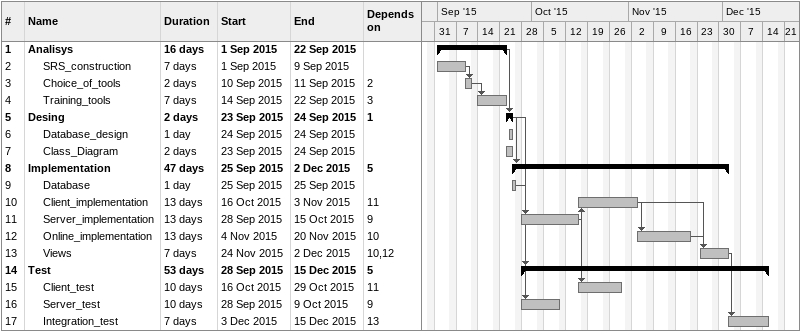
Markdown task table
| ID | Level | Task | Duration | Start | Finish | Predecessors |
|---|---|---|---|---|---|---|
| 1 | 1 | **Analisys** | 16d | 2015-09-01 | 2015-09-22 |  |
| 2 | 2 | SRS_construction | 7d | 2015-09-01 | 2015-09-09 |  |
| 3 | 2 | Choice_of_tools | 2d | 2015-09-10 | 2015-09-11 | 2 |
| 4 | 2 | Training_tools | 7d | 2015-09-14 | 2015-09-22 | 3 |
| 5 | 1 | **Desing** | 2d | 2015-09-23 | 2015-09-24 | 1 |
| 6 | 2 | Database_design | 1d | 2015-09-24 | 2015-09-24 |  |
| 7 | 2 | Class_Diagram | 2d | 2015-09-23 | 2015-09-24 |  |
| 8 | 1 | **Implementation** | 47d | 2015-09-25 | 2015-12-02 | 5 |
| 9 | 2 | Database | 1d | 2015-09-25 | 2015-09-25 |  |
| 10 | 2 | Client_implementation | 13d | 2015-10-16 | 2015-11-03 | 11 |
| 11 | 2 | Server_implementation | 13d | 2015-09-28 | 2015-10-15 | 9 |
| 12 | 2 | Online_implementation | 13d | 2015-11-04 | 2015-11-20 | 10 |
| 13 | 2 | Views | 7d | 2015-11-24 | 2015-12-02 | 10, 12 |
| 14 | 1 | **Test** | 53d | 2015-09-28 | 2015-12-15 | 5 |
| 15 | 2 | Client_test | 10d | 2015-10-16 | 2015-10-29 | 11 |
| 16 | 2 | Server_test | 10d | 2015-09-28 | 2015-10-09 | 9 |
| 17 | 2 | Integration_test | 7d | 2015-12-03 | 2015-12-15 | 13 |
